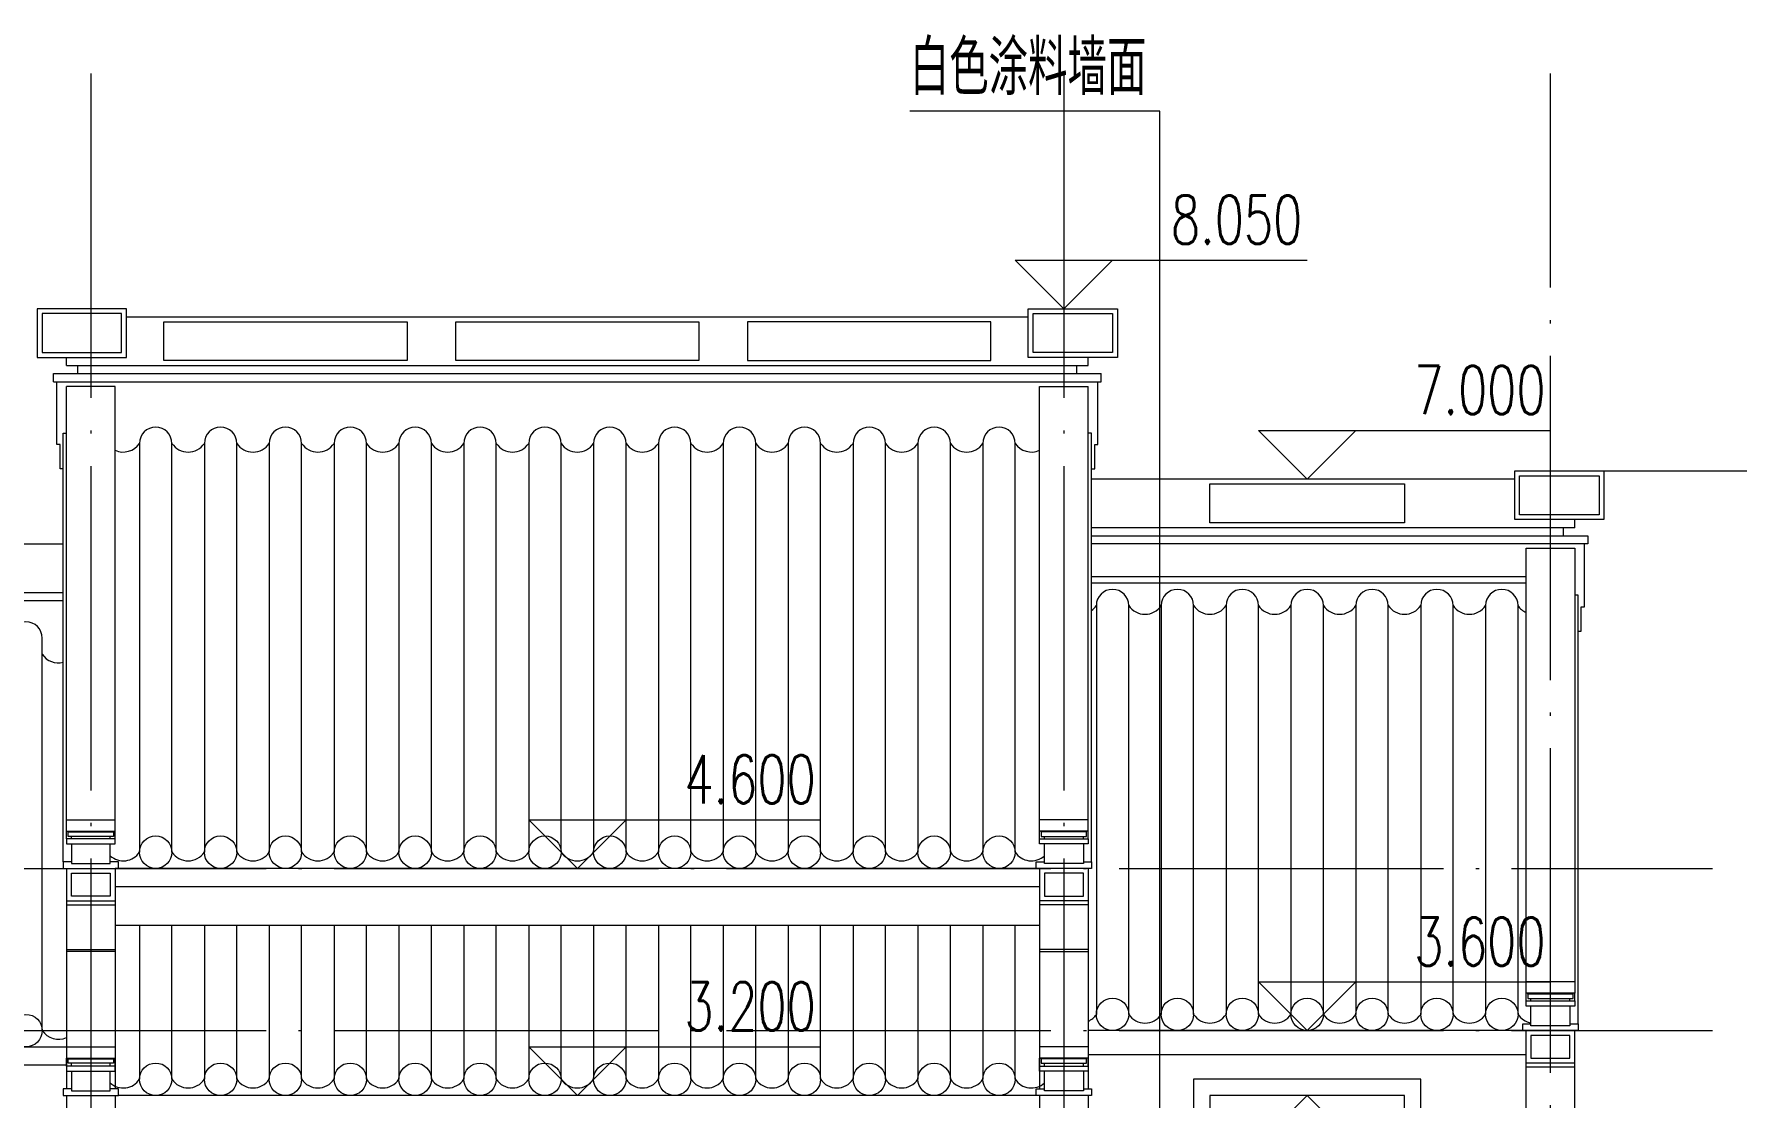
# Model space of a CAD drawing. Extents: x 577108 to 1042908, y 41950 to 81950.
# Drawn here: x 747723 to 758223, y 53480 to 60039 of the extents above; entities that cross this region are included whole.
import ezdxf

# ---------------------------------------------------------------- set-up
doc = ezdxf.new("R2010")
doc.units = 0
doc.header["$LTSCALE"] = 1000
doc.header["$MEASUREMENT"] = 0
doc.linetypes.add('DOTE', pattern=[2.42, 2, -0.2, 0.02, -0.2])
doc.layers.get('0').update_dxf_attribs({"linetype": 'CONTINUOUS', "lineweight": 13})
for name, color, linetype, lineweight in [('DIM_ELEV', 3, 'CONTINUOUS', 15), ('DIM_LEAD', 3, 'CONTINUOUS', 15), ('DOTE', 1, 'DOTE', 0), ('LM-1', 7, 'CONTINUOUS', 18), ('LM-L', 7, 'CONTINUOUS', 15), ('LM-S', 8, 'CONTINUOUS', 5), ('PUB_TEXT', 7, 'CONTINUOUS', 20), ('瓦1', 8, 'CONTINUOUS', 15)]:
    doc.layers.add(name, color=color, linetype=linetype, lineweight=lineweight)
doc.styles.add('_TCH_DIM', font='SIMPLEX', dxfattribs={"bigfont": 'GBCBIG'})

msp = doc.modelspace()

# ---------------------------------------------------------------- linework, layer by layer
for p, q in [((747923.0894, 54895.1748), (747923.0894, 53535.8242)), ((748223.0894, 54895.1748), (748223.0894, 53535.8242)), ((753923.0894, 54895.1748), (753923.0894, 53535.8242)), ((754223.0894, 54895.1748), (754223.0894, 53535.8242)), ((748223.0894, 54383.3277), (747923.0894, 54383.3277)), ((753923.0894, 54383.3277), (754223.0894, 54383.3277)), ((747923.0894, 53495.1748), (747923.0894, 49145.1748)), ((748223.0894, 53495.1748), (748223.0894, 49145.1748)), ((753903.0894, 53495.1748), (748243.0894, 53495.1748)), ((753923.0894, 53495.1748), (753923.0894, 49145.1748)), ((754223.0894, 53495.1748), (754223.0894, 49145.1748))]:
    msp.add_line(p, q)
at = {"layer": 'DIM_ELEV'}
for p, q in [((754073.0894, 58345.1748), (753773.0894, 58645.1748)), ((753773.0894, 58645.1748), (755573.0894, 58645.1748)), ((754073.0894, 58345.1748), (754373.0894, 58645.1748)), ((755573.0894, 57295.1748), (755273.0894, 57595.1748)), ((755273.0894, 57595.1748), (757073.0894, 57595.1748)), ((755573.0894, 57295.1748), (755873.0894, 57595.1748)), ((757403.0894, 57345.1748), (760173.0894, 57345.1748)), ((751073.0894, 54895.1748), (750773.0894, 55195.1748)), ((750773.0894, 55195.1748), (752573.0894, 55195.1748)), ((751073.0894, 54895.1748), (751373.0894, 55195.1748)), ((755573.0894, 53895.1748), (755273.0894, 54195.1748)), ((755273.0894, 54195.1748), (757073.0894, 54195.1748)), ((755573.0894, 53895.1748), (755873.0894, 54195.1748)), ((751073.0894, 53495.1748), (750773.0894, 53795.1748)), ((750773.0894, 53795.1748), (752573.0894, 53795.1748)), ((751073.0894, 53495.1748), (751373.0894, 53795.1748)), ((755573.0894, 53495.1748), (755273.0894, 53195.1748)), ((755573.0894, 53495.1748), (755873.0894, 53195.1748))]:
    msp.add_line(p, q, dxfattribs=at)
at = {"layer": 'DIM_LEAD'}
for p, q in [((754664.6851, 59563.0589), (753123.0939, 59563.0589)), ((754664.6851, 53195.028), (754664.6851, 59563.0589))]:
    msp.add_line(p, q, dxfattribs=at)
at = {"layer": 'DOTE'}
for p, q in [((748073.0894, 59795.1748), (748073.0894, 48795.1748)), ((754073.0894, 59795.1748), (754073.0894, 48795.1748)), ((757073.0894, 48795.1748), (757073.0894, 59795.1748)), ((722953.4475, 54895.1748), (758073.0894, 54895.1748)), ((722953.4475, 53895.1748), (758073.0894, 53895.1748))]:
    msp.add_line(p, q, dxfattribs=at)
at = {"layer": 'LM-1'}
for p, q in [((756923.0894, 53895.1748), (754223.0894, 53895.1748)), ((756923.0894, 53745.1748), (754223.0894, 53745.1748))]:
    msp.add_line(p, q, dxfattribs=at)
for points in [[(756273.0894, 53595.1748), (754873.0894, 53595.1748), (754873.0894, 50895.1748), (756273.0894, 50895.1748)], [(756173.0894, 53495.1748), (754973.0894, 53495.1748), (754973.0894, 50995.1748), (756173.0894, 50995.1748)]]:
    msp.add_lwpolyline(points, close=True, dxfattribs=at)
at = {"layer": 'LM-L'}
for p, q in [((748293.0894, 58295.1748), (753853.0894, 58295.1748)), ((747923.0894, 57995.1748), (747923.0894, 58045.1748)), ((747923.0894, 57995.1748), (754223.0894, 57995.1748)), ((747993.0894, 57945.1748), (747993.0894, 57995.1748)), ((754153.0894, 57945.1748), (754153.0894, 57995.1748)), ((754223.0894, 57995.1748), (754223.0894, 58045.1748)), ((747843.0894, 57945.1748), (754303.0894, 57945.1748)), ((747843.0894, 57895.1748), (747843.0894, 57945.1748)), ((747843.0894, 57895.1748), (754303.0894, 57895.1748)), ((747863.0894, 57507.4256), (747863.0894, 57895.1748)), ((748223.0894, 57865.0905), (747923.0894, 57865.0905)), ((747923.0894, 55124.972), (747923.0894, 57865.0905)), ((748223.0894, 55124.972), (748223.0894, 57865.0905)), ((753923.0894, 55124.972), (753923.0894, 57865.0905)), ((753923.0894, 57865.0905), (754223.0894, 57865.0905)), ((754223.0894, 55124.972), (754223.0894, 57865.0905)), ((754283.0894, 57507.4256), (754283.0894, 57895.1748)), ((754303.0894, 57895.1748), (754303.0894, 57945.1748)), ((747903.0894, 57578.7848), (747923.0894, 57578.7848)), ((747903.0894, 54935.8242), (747903.0894, 57578.7848)), ((754243.0894, 57578.7848), (754223.0894, 57578.7848)), ((754243.0894, 54935.8242), (754243.0894, 57578.7848)), ((747883.0894, 57507.4256), (747863.0894, 57507.4256)), ((747883.0894, 57357.4256), (747883.0894, 57507.4256)), ((754263.0894, 57357.4256), (754263.0894, 57507.4256)), ((754263.0894, 57507.4256), (754283.0894, 57507.4256)), ((747903.0894, 57357.4256), (747883.0894, 57357.4256)), ((754243.0894, 57357.4256), (754263.0894, 57357.4256)), ((756853.0894, 57295.1748), (754243.0894, 57295.1748)), ((757223.0894, 56995.1748), (757223.0894, 57045.1748)), ((757223.0894, 56995.1748), (754243.0894, 56995.1748)), ((757153.0894, 56945.1748), (757153.0894, 56995.1748)), ((744243.0894, 56895.1748), (747903.0894, 56895.1748)), ((756923.0894, 54124.972), (756923.0894, 56868.3401)), ((756923.0894, 56868.3401), (757223.0894, 56868.3401)), ((757223.0894, 56868.3401), (757223.0894, 54124.972)), ((757283.0894, 56507.4256), (757283.0894, 56895.1748)), ((744243.0894, 56595.1748), (747903.0894, 56595.1748)), ((754243.0894, 56695.1748), (756923.0894, 56695.1748)), ((754243.0894, 56655.1748), (756923.0894, 56655.1748)), ((757243.0894, 56578.7848), (757223.0894, 56578.7848)), ((757243.0894, 53935.8242), (757243.0894, 56578.7848)), ((757263.0894, 56357.4256), (757263.0894, 56507.4256)), ((757263.0894, 56507.4256), (757283.0894, 56507.4256)), ((757243.0894, 56357.4256), (757263.0894, 56357.4256)), ((747923.0894, 55195.1748), (748223.0894, 55195.1748)), ((754223.0894, 55195.1748), (753923.0894, 55195.1748)), ((747923.0894, 55124.972), (748223.0894, 55124.972)), ((754223.0894, 55124.972), (753923.0894, 55124.972)), ((753923.0894, 54895.1748), (748223.0894, 54895.1748)), ((748223.0894, 54782.6142), (753923.0894, 54782.6142)), ((747923.0894, 54695.1748), (748223.0894, 54695.1748)), ((754223.0894, 54695.1748), (753923.0894, 54695.1748)), ((748223.0894, 54545.1748), (753923.0894, 54545.1748)), ((757223.0894, 54195.1748), (756923.0894, 54195.1748)), ((757223.0894, 54124.972), (756923.0894, 54124.972)), ((756933.0894, 54120.3422), (756933.0894, 54124.972)), ((757213.0894, 54120.3422), (757213.0894, 54124.972)), ((756923.0894, 49995.1748), (756923.0894, 53895.1748)), ((757223.0894, 49995.1748), (757223.0894, 53895.1748)), ((744223.0894, 53795.1748), (747923.0894, 53795.1748)), ((747923.0894, 53795.1748), (748223.0894, 53795.1748)), ((754223.0894, 53795.1748), (753923.0894, 53795.1748)), ((747923.0894, 53682.6142), (744223.0894, 53682.6142)), ((747923.0894, 53725.4453), (748223.0894, 53725.4453)), ((754223.0894, 53725.4453), (753923.0894, 53725.4453)), ((757223.0894, 53695.1748), (756923.0894, 53695.1748))]:
    msp.add_line(p, q, dxfattribs=at)
for points in [[(748293.0894, 58345.1748), (747743.0894, 58345.1748), (747743.0894, 58045.1748), (748293.0894, 58045.1748)], [(753853.0894, 58345.1748), (754403.0894, 58345.1748), (754403.0894, 58045.1748), (753853.0894, 58045.1748)], [(756853.0894, 57345.1748), (757403.0894, 57345.1748), (757403.0894, 57045.1748), (756853.0894, 57045.1748)], [(747933.0894, 55120.3422), (748213.0894, 55120.3422), (748213.0894, 55092.2805), (747933.0894, 55092.2805)], [(754213.0894, 55120.3422), (753933.0894, 55120.3422), (753933.0894, 55092.2805), (754213.0894, 55092.2805)], [(757213.0894, 54120.3422), (756933.0894, 54120.3422), (756933.0894, 54092.2805), (757213.0894, 54092.2805)], [(747933.0894, 53720.3422), (748213.0894, 53720.3422), (748213.0894, 53694.7898), (747933.0894, 53694.7898)], [(754213.0894, 53720.3422), (753933.0894, 53720.3422), (753933.0894, 53694.7898), (754213.0894, 53694.7898)]]:
    msp.add_lwpolyline(points, close=True, dxfattribs=at)
for points in [[(754243.0894, 56945.1748), (757303.0894, 56945.1748), (757303.0894, 56895.1748), (754243.0894, 56895.1748)], [(747903.0894, 56545.1748), (744243.0894, 56545.1748)], [(748223.0894, 55077.9284), (747923.0894, 55077.9284), (747923.0894, 55045.8525), (747953.0894, 55045.8525), (747953.0894, 54925.1748), (748193.0894, 54925.1748), (748193.0894, 55045.8525), (748223.0894, 55045.8525), (748223.0894, 55077.9284)], [(753923.0894, 55077.9284), (754223.0894, 55077.9284), (754223.0894, 55045.8525), (754193.0894, 55045.8525), (754193.0894, 54925.1748), (753953.0894, 54925.1748), (753953.0894, 55045.8525), (753923.0894, 55045.8525), (753923.0894, 55077.9284)], [(747953.0894, 54935.8242), (747903.0894, 54935.8242), (747903.0894, 54895.1748), (748243.0894, 54895.1748), (748243.0894, 54935.8242), (748193.0894, 54935.8242)], [(754193.0894, 54935.8242), (754243.0894, 54935.8242), (754243.0894, 54895.1748), (753903.0894, 54895.1748), (753903.0894, 54935.8242), (753953.0894, 54935.8242)], [(756923.0894, 54077.9284), (757223.0894, 54077.9284), (757223.0894, 54045.8525), (757193.0894, 54045.8525), (757193.0894, 53925.1748), (756953.0894, 53925.1748), (756953.0894, 54045.8525), (756923.0894, 54045.8525), (756923.0894, 54077.9284)], [(757193.0894, 53935.8242), (757243.0894, 53935.8242), (757243.0894, 53895.1748), (756903.0894, 53895.1748), (756903.0894, 53935.8242), (756953.0894, 53935.8242)], [(748223.0894, 53674.9066), (747923.0894, 53674.9066), (747923.0894, 53645.8525), (747953.0894, 53645.8525), (747953.0894, 53523.4965), (748193.0894, 53523.4965), (748193.0894, 53645.8525), (748223.0894, 53645.8525), (748223.0894, 53674.9066)], [(753923.0894, 53674.9066), (754223.0894, 53674.9066), (754223.0894, 53645.8525), (754193.0894, 53645.8525), (754193.0894, 53523.4965), (753953.0894, 53523.4965), (753953.0894, 53645.8525), (753923.0894, 53645.8525), (753923.0894, 53674.9066)], [(747953.0894, 53535.8242), (747903.0894, 53535.8242), (747903.0894, 53495.1748), (748243.0894, 53495.1748), (748243.0894, 53535.8242), (748193.0894, 53535.8242)], [(754193.0894, 53535.8242), (754243.0894, 53535.8242), (754243.0894, 53495.1748), (753903.0894, 53495.1748), (753903.0894, 53535.8242), (753953.0894, 53535.8242)]]:
    msp.add_lwpolyline(points, dxfattribs=at)
at = {"layer": 'LM-S'}
for p, q in [((747923.0894, 55077.9284), (747923.0894, 55124.972)), ((747933.0894, 55120.3422), (747933.0894, 55124.972)), ((747953.0894, 55120.3422), (747953.0894, 55124.972)), ((747953.0894, 55077.9284), (747953.0894, 55092.2805)), ((747953.0894, 55045.8525), (748193.0894, 55045.8525)), ((748193.0894, 55120.3422), (748193.0894, 55124.972)), ((748193.0894, 55077.9284), (748193.0894, 55092.2805)), ((748213.0894, 55120.3422), (748213.0894, 55124.972)), ((748223.0894, 55077.9284), (748223.0894, 55124.972)), ((753923.0894, 55077.9284), (753923.0894, 55124.972)), ((753933.0894, 55120.3422), (753933.0894, 55124.972)), ((753953.0894, 55120.3422), (753953.0894, 55124.972)), ((753953.0894, 55077.9284), (753953.0894, 55092.2805)), ((754193.0894, 55045.8525), (753953.0894, 55045.8525)), ((754193.0894, 55120.3422), (754193.0894, 55124.972)), ((754193.0894, 55077.9284), (754193.0894, 55092.2805)), ((754213.0894, 55120.3422), (754213.0894, 55124.972)), ((754223.0894, 55077.9284), (754223.0894, 55124.972)), ((747923.0894, 54670.1748), (748223.0894, 54670.1748)), ((754223.0894, 54670.1748), (753923.0894, 54670.1748)), ((747923.0894, 54395.1748), (748223.0894, 54395.1748)), ((754223.0894, 54395.1748), (753923.0894, 54395.1748)), ((756923.0894, 54077.9284), (756923.0894, 54124.972)), ((756953.0894, 54120.3422), (756953.0894, 54124.972)), ((756953.0894, 54077.9284), (756953.0894, 54092.2805)), ((757193.0894, 54120.3422), (757193.0894, 54124.972)), ((757193.0894, 54077.9284), (757193.0894, 54092.2805)), ((757223.0894, 54077.9284), (757223.0894, 54124.972)), ((757193.0894, 54045.8525), (756953.0894, 54045.8525)), ((747923.0894, 53674.9066), (747923.0894, 53725.4453)), ((747933.0894, 53720.3422), (747933.0894, 53725.4453)), ((747953.0894, 53720.3422), (747953.0894, 53725.4453)), ((747953.0894, 53674.9066), (747953.0894, 53694.7898)), ((748193.0894, 53720.3422), (748193.0894, 53725.4453)), ((748193.0894, 53674.9066), (748193.0894, 53694.7898)), ((748213.0894, 53720.3422), (748213.0894, 53725.4453)), ((748223.0894, 53674.9066), (748223.0894, 53725.4453)), ((753923.0894, 53674.9066), (753923.0894, 53725.4453)), ((753933.0894, 53720.3422), (753933.0894, 53725.4453)), ((753953.0894, 53720.3422), (753953.0894, 53725.4453)), ((753953.0894, 53674.9066), (753953.0894, 53694.7898)), ((754193.0894, 53720.3422), (754193.0894, 53725.4453)), ((754193.0894, 53674.9066), (754193.0894, 53694.7898)), ((754213.0894, 53720.3422), (754213.0894, 53725.4453)), ((754223.0894, 53674.9066), (754223.0894, 53725.4453)), ((757223.0894, 53670.1748), (756923.0894, 53670.1748)), ((747953.0894, 53645.8525), (748193.0894, 53645.8525)), ((754193.0894, 53645.8525), (753953.0894, 53645.8525))]:
    msp.add_line(p, q, dxfattribs=at)
for points in [[(748263.0894, 58315.1748), (747773.0894, 58315.1748), (747773.0894, 58075.1748), (748263.0894, 58075.1748)], [(753883.0894, 58315.1748), (754373.0894, 58315.1748), (754373.0894, 58075.1748), (753883.0894, 58075.1748)], [(748523.0894, 58265.1748), (750023.0894, 58265.1748), (750023.0894, 58025.1748), (748523.0894, 58025.1748)], [(750323.0894, 58265.1748), (751823.0894, 58265.1748), (751823.0894, 58025.1748), (750323.0894, 58025.1748)], [(753623.0894, 58265.1748), (752123.0894, 58265.1748), (752123.0894, 58025.1748), (753623.0894, 58025.1748)], [(754973.0894, 57265.1748), (756173.0894, 57265.1748), (756173.0894, 57025.1748), (754973.0894, 57025.1748)], [(756883.0894, 57315.1748), (757373.0894, 57315.1748), (757373.0894, 57075.1748), (756883.0894, 57075.1748)], [(747953.0894, 54864.5911), (748193.0894, 54864.5911), (748193.0894, 54724.5911), (747953.0894, 54724.5911)], [(754193.0894, 54864.5911), (753953.0894, 54864.5911), (753953.0894, 54724.5911), (754193.0894, 54724.5911)], [(757193.0894, 53864.5911), (756953.0894, 53864.5911), (756953.0894, 53724.5911), (757193.0894, 53724.5911)]]:
    msp.add_lwpolyline(points, close=True, dxfattribs=at)
at = {"layer": '瓦1'}
for points in [[(748573.0894, 54995.1748), (748573.0894, 57515.2471, 1), (748373.0894, 57515.2471), (748373.0894, 54995.1748)], [(748973.0894, 54995.1748), (748973.0894, 57515.2471, 1), (748773.0894, 57515.2471), (748773.0894, 54995.1748)], [(749373.0894, 54995.1748), (749373.0894, 57515.2471, 1), (749173.0894, 57515.2471), (749173.0894, 54995.1748)], [(749773.0894, 54995.1748), (749773.0894, 57515.2471, 1), (749573.0894, 57515.2471), (749573.0894, 54995.1748)], [(750173.0894, 54995.1748), (750173.0894, 57515.2471, 1), (749973.0894, 57515.2471), (749973.0894, 54995.1748)], [(750573.0894, 54995.1748), (750573.0894, 57515.2471, 1), (750373.0894, 57515.2471), (750373.0894, 54995.1748)], [(750973.0894, 54995.1748), (750973.0894, 57515.2471, 1), (750773.0894, 57515.2471), (750773.0894, 54995.1748)], [(751373.0894, 54995.1748), (751373.0894, 57515.2471, 1), (751173.0894, 57515.2471), (751173.0894, 54995.1748)], [(751773.0894, 54995.1748), (751773.0894, 57515.2471, 1), (751573.0894, 57515.2471), (751573.0894, 54995.1748)], [(752173.0894, 54995.1748), (752173.0894, 57515.2471, 1), (751973.0894, 57515.2471), (751973.0894, 54995.1748)], [(752573.0894, 54995.1748), (752573.0894, 57515.2471, 1), (752373.0894, 57515.2471), (752373.0894, 54995.1748)], [(752973.0894, 54995.1748), (752973.0894, 57515.2471, 1), (752773.0894, 57515.2471), (752773.0894, 54995.1748)], [(753373.0894, 54995.1748), (753373.0894, 57515.2471, 1), (753173.0894, 57515.2471), (753173.0894, 54995.1748)], [(753773.0894, 54995.1748), (753773.0894, 57515.2471, 1), (753573.0894, 57515.2471), (753573.0894, 54995.1748)], [(754473.0894, 53995.1748), (754473.0894, 56515.2471, 1), (754273.0894, 56515.2471), (754273.0894, 53995.1748)], [(754873.0894, 53995.1748), (754873.0894, 56515.2471, 1), (754673.0894, 56515.2471), (754673.0894, 53995.1748)], [(755273.0894, 53995.1748), (755273.0894, 56515.2471, 1), (755073.0894, 56515.2471), (755073.0894, 53995.1748)], [(755673.0894, 53995.1748), (755673.0894, 56515.2471, 1), (755473.0894, 56515.2471), (755473.0894, 53995.1748)], [(756073.0894, 53995.1748), (756073.0894, 56515.2471, 1), (755873.0894, 56515.2471), (755873.0894, 53995.1748)], [(756473.0894, 53995.1748), (756473.0894, 56515.2471, 1), (756273.0894, 56515.2471), (756273.0894, 53995.1748)], [(756873.0894, 53995.1748), (756873.0894, 56515.2471, 1), (756673.0894, 56515.2471), (756673.0894, 53995.1748)], [(747773.0894, 53895.1748), (747773.0894, 56315.2554, 1), (747573.0894, 56315.2554), (747573.0894, 53895.1748)]]:
    msp.add_lwpolyline(points, format="xyb", dxfattribs=at)
for points in [[(748373.0894, 54545.1748), (748373.0894, 53595.1748)], [(748573.0894, 53595.1748), (748573.0894, 54545.1748)], [(748773.0894, 54545.1748), (748773.0894, 53595.1748)], [(748973.0894, 53595.1748), (748973.0894, 54545.1748)], [(749173.0894, 54545.1748), (749173.0894, 53595.1748)], [(749373.0894, 53595.1748), (749373.0894, 54545.1748)], [(749573.0894, 54545.1748), (749573.0894, 53595.1748)], [(749773.0894, 53595.1748), (749773.0894, 54545.1748)], [(749973.0894, 54545.1748), (749973.0894, 53595.1748)], [(750173.0894, 53595.1748), (750173.0894, 54545.1748)], [(750373.0894, 54545.1748), (750373.0894, 53595.1748)], [(750573.0894, 53595.1748), (750573.0894, 54545.1748)], [(750773.0894, 54545.1748), (750773.0894, 53595.1748)], [(750973.0894, 53595.1748), (750973.0894, 54545.1748)], [(751173.0894, 54545.1748), (751173.0894, 53595.1748)], [(751373.0894, 53595.1748), (751373.0894, 54545.1748)], [(751573.0894, 54545.1748), (751573.0894, 53595.1748)], [(751773.0894, 53595.1748), (751773.0894, 54545.1748)], [(751973.0894, 54545.1748), (751973.0894, 53595.1748)], [(752173.0894, 53595.1748), (752173.0894, 54545.1748)], [(752373.0894, 54545.1748), (752373.0894, 53595.1748)], [(752573.0894, 53595.1748), (752573.0894, 54545.1748)], [(752773.0894, 54545.1748), (752773.0894, 53595.1748)], [(752973.0894, 53595.1748), (752973.0894, 54545.1748)], [(753173.0894, 54545.1748), (753173.0894, 53595.1748)], [(753373.0894, 53595.1748), (753373.0894, 54545.1748)], [(753573.0894, 54545.1748), (753573.0894, 53595.1748)], [(753773.0894, 53595.1748), (753773.0894, 54545.1748)]]:
    msp.add_lwpolyline(points, dxfattribs=at)
for centre in [(748473.0894, 54995.1748), (748873.0894, 54995.1748), (749273.0894, 54995.1748), (749673.0894, 54995.1748), (750073.0894, 54995.1748), (750473.0894, 54995.1748), (750873.0894, 54995.1748), (751273.0894, 54995.1748), (751673.0894, 54995.1748), (752073.0894, 54995.1748), (752473.0894, 54995.1748), (752873.0894, 54995.1748), (753273.0894, 54995.1748), (753673.0894, 54995.1748), (754373.0894, 53995.1748), (754773.0894, 53995.1748), (755173.0894, 53995.1748), (755573.0894, 53995.1748), (755973.0894, 53995.1748), (756373.0894, 53995.1748), (756773.0894, 53995.1748), (747673.0894, 53895.1748), (748473.0894, 53595.1748), (748873.0894, 53595.1748), (749273.0894, 53595.1748), (749673.0894, 53595.1748), (750073.0894, 53595.1748), (750473.0894, 53595.1748), (750873.0894, 53595.1748), (751273.0894, 53595.1748), (751673.0894, 53595.1748), (752073.0894, 53595.1748), (752473.0894, 53595.1748), (752873.0894, 53595.1748), (753273.0894, 53595.1748), (753673.0894, 53595.1748)]:
    msp.add_circle(centre, 100, dxfattribs=at)
for centre, start, end in [((748273.0894, 57581.5796), 245.37568163, 326.44269022), ((748673.0894, 57581.5796), 213.55730978, 326.44269022), ((749073.0894, 57581.5796), 213.55730978, 326.44269022), ((749473.0894, 57581.5796), 213.55730978, 326.44269022), ((749873.0894, 57581.5796), 213.55730978, 326.44269022), ((750273.0894, 57581.5796), 213.55730978, 326.44269022), ((750673.0894, 57581.5796), 213.55730978, 326.44269022), ((751073.0894, 57581.5796), 213.55730978, 326.44269022), ((751473.0894, 57581.5796), 213.55730978, 326.44269022), ((751873.0894, 57581.5796), 213.55730978, 326.44269022), ((752273.0894, 57581.5796), 213.55730978, 326.44269022), ((752673.0894, 57581.5796), 213.55730978, 326.44269022), ((753073.0894, 57581.5796), 213.55730978, 326.44269022), ((753473.0894, 57581.5796), 213.55730978, 326.44269022), ((753873.0894, 57581.5796), 213.55730978, 294.62431837), ((754173.0894, 56581.5796), 305.68533472, 326.44269022), ((754573.0894, 56581.5796), 213.55730978, 326.44269022), ((754973.0894, 56581.5796), 213.55730978, 326.44269022), ((755373.0894, 56581.5796), 213.55730978, 326.44269022), ((755773.0894, 56581.5796), 213.55730978, 326.44269022), ((756173.0894, 56581.5796), 213.55730978, 326.44269022), ((756573.0894, 56581.5796), 213.55730978, 326.44269022), ((756973.0894, 56581.5796), 213.55730978, 245.37568168), ((747873.0894, 56281.5796), 213.55730978, 284.47751219), ((748273.0894, 55061.5073), 228.18968509, 326.44269022), ((748673.0894, 55061.5073), 213.55730978, 326.44269022), ((749073.0894, 55061.5073), 213.55730978, 326.44269022), ((749473.0894, 55061.5073), 213.55730978, 326.44269022), ((749873.0894, 55061.5073), 213.55730978, 326.44269022), ((750273.0894, 55061.5073), 213.55730978, 326.44269022), ((750673.0894, 55061.5073), 213.55730978, 326.44269022), ((751073.0894, 55061.5073), 213.55730978, 326.44269022), ((751473.0894, 55061.5073), 213.55730978, 326.44269022), ((751873.0894, 55061.5073), 213.55730978, 326.44269022), ((752273.0894, 55061.5073), 213.55730978, 326.44269022), ((752673.0894, 55061.5073), 213.55730978, 326.44269022), ((753073.0894, 55061.5073), 213.55730978, 326.44269022), ((753473.0894, 55061.5073), 213.55730978, 326.44269022), ((753873.0894, 55061.5073), 213.55730978, 311.81031491), ((754173.0894, 54061.5073), 294.62431834, 326.44269022), ((754573.0894, 54061.5073), 213.55730978, 326.44269022), ((754973.0894, 54061.5073), 213.55730978, 326.44269022), ((755373.0894, 54061.5073), 213.55730978, 326.44269022), ((755773.0894, 54061.5073), 213.55730978, 326.44269022), ((756173.0894, 54061.5073), 213.55730978, 326.44269022), ((756573.0894, 54061.5073), 213.55730978, 326.44269022), ((756973.0894, 54061.5073), 213.55730978, 260.40593178), ((747873.0894, 53961.5073), 213.55730978, 294.62431837), ((748273.0894, 53661.5073), 228.18968509, 326.44269022), ((748673.0894, 53661.5073), 213.55730978, 326.44269022), ((749073.0894, 53661.5073), 213.55730978, 326.44269022), ((749473.0894, 53661.5073), 213.55730978, 326.44269022), ((749873.0894, 53661.5073), 213.55730978, 326.44269022), ((750273.0894, 53661.5073), 213.55730978, 326.44269022), ((750673.0894, 53661.5073), 213.55730978, 326.44269022), ((751073.0894, 53661.5073), 213.55730978, 326.44269022), ((751473.0894, 53661.5073), 213.55730978, 326.44269022), ((751873.0894, 53661.5073), 213.55730978, 326.44269022), ((752273.0894, 53661.5073), 213.55730978, 326.44269022), ((752673.0894, 53661.5073), 213.55730978, 326.44269022), ((753073.0894, 53661.5073), 213.55730978, 326.44269022), ((753473.0894, 53661.5073), 213.55730978, 326.44269022), ((753873.0894, 53661.5073), 213.55730978, 311.81031491)]:
    msp.add_arc(centre, 120, start, end, dxfattribs=at)

# ---------------------------------------------------------------- texts
at = {"layer": 'PUB_TEXT', "style": '_TCH_DIM'}
msp.add_text('白色涂料墙面', height=337.58865, dxfattribs=at).set_placement((753123.0939, 59663.0589))
at = {"layer": 'PUB_TEXT', "style": '_TCH_DIM', "width": 0.705882}
for s, p in [('8.050', (754733.0894, 58745.1748)), ('7.000', (756233.0894, 57695.1748)), ('4.600', (751733.0894, 55295.1748)), ('3.600', (756233.0894, 54295.1748)), ('3.200', (751733.0894, 53895.1748))]:
    msp.add_text(s, height=297.5, dxfattribs=at).set_placement(p)

doc.saveas('drawing.dxf')
